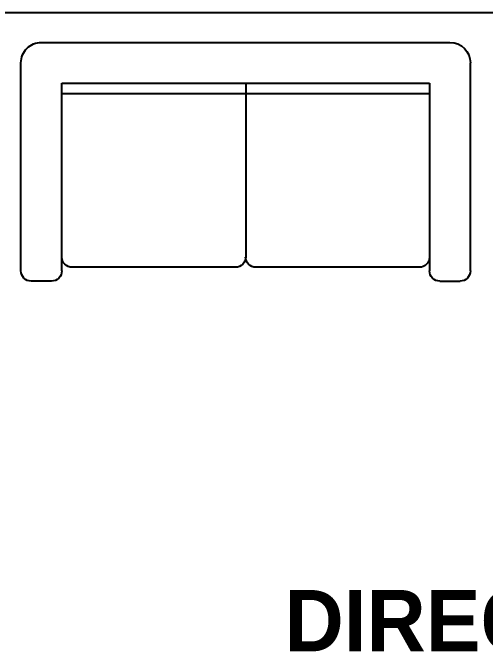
# Model space of a CAD drawing. Header units: inches. Extents: x 482566 to 494966, y -26460 to -22226.
# Drawn here: x 484541.7 to 484602.4, y -25094.8 to -25012.7 of the extents above; entities that cross this region are included whole.
import ezdxf

# ---------------------------------------------------------------- set-up
doc = ezdxf.new("R2010")
doc.units = ezdxf.units.IN
doc.header["$LTSCALE"] = 15
doc.header["$MEASUREMENT"] = 0
doc.layers.add('furniture', color=4, linetype='Continuous')
doc.layers.add('I-WALL-IN', color=3, linetype='Continuous')
doc.layers.add('I-ANNO-TEXT', color=7, linetype='Continuous', lineweight=18)
doc.styles.add('MICRO', font='')
doc.styles.get('MICRO').set_extended_font_data('MicrogrammaSSi', bold=True)

# ---------------------------------------------------------------- blocks, each defined once
blk = doc.blocks.new('A$C356546E5')
at = {"layer": 'furniture'}
for p, q in [((1.129, 49.694), (24.121, 49.694)), ((0, 46.306), (0, 48.565)), ((26.38, 2.259), (26.38, 47.435)), ((21.863, 45.176), (1.129, 45.176)), ((20.733, 4.518), (20.733, 45.176)), ((21.863, 4.518), (21.863, 45.176)), ((1.533, 44.047), (1.533, 25.976)), ((21.863, 24.847), (2.663, 24.847)), ((1.533, 23.718), (1.533, 5.647)), ((1.129, 4.518), (21.863, 4.518)), ((0, 3.388), (0, 1.129)), ((1.129, 0), (24.121, 0))]:
    blk.add_line(p, q, dxfattribs=at)
for centre, major_axis, start_param, end_param in [((1.129, 48.565), (-0.799, 0.799), -0.785398, 0.785398), ((24.121, 47.435), (1.597, 1.597), 5.497787, 7.068583), ((1.129, 46.306), (0.799, 0.799), 2.356194, 3.926991), ((2.663, 44.047), (0.799, 0.799), 0.785398, 2.356194), ((2.663, 25.976), (0.799, 0.799), 2.356194, 3.926991), ((2.663, 23.718), (0.799, 0.799), 0.785398, 2.356194), ((2.663, 5.647), (0.799, 0.799), 2.356194, 3.926991), ((1.129, 3.388), (-0.799, 0.799), -0.785398, 0.785398), ((24.121, 2.259), (-1.597, 1.597), 2.356194, 3.926991), ((1.129, 1.129), (0.799, 0.799), 2.356194, 3.926991)]:
    blk.add_ellipse(centre, major_axis=major_axis, ratio=1, start_param=start_param, end_param=end_param, dxfattribs=at)

msp = doc.modelspace()

# ---------------------------------------------------------------- linework, layer by layer
at = {"layer": 'I-WALL-IN', "elevation": 6.93}
msp.add_lwpolyline([(484677.639, -25012.721), (484510.7, -25012.721)], dxfattribs=at)

# ---------------------------------------------------------------- block references
at = {"layer": 'furniture', "xscale": -1.16150430899453, "yscale": 1.16150430899453, "zscale": 1.16150430899453, "rotation": 270}
msp.add_blockref('A$C356546E5', (484542.766, -25047.155), dxfattribs=at)

# ---------------------------------------------------------------- texts
at = {"layer": 'I-ANNO-TEXT', "insert": (484576.622, -25086.785, 6.93), "char_height": 7.875, "attachment_point": 1, "style": 'MICRO'}
msp.add_mtext_dynamic_manual_height_columns('{\\fBahnschrift Light|b1|i0|c0|p34;DIRECTOR  }', width=7.40993, gutter_width=1.5, heights=[0], dxfattribs=at)

doc.saveas('drawing.dxf')
